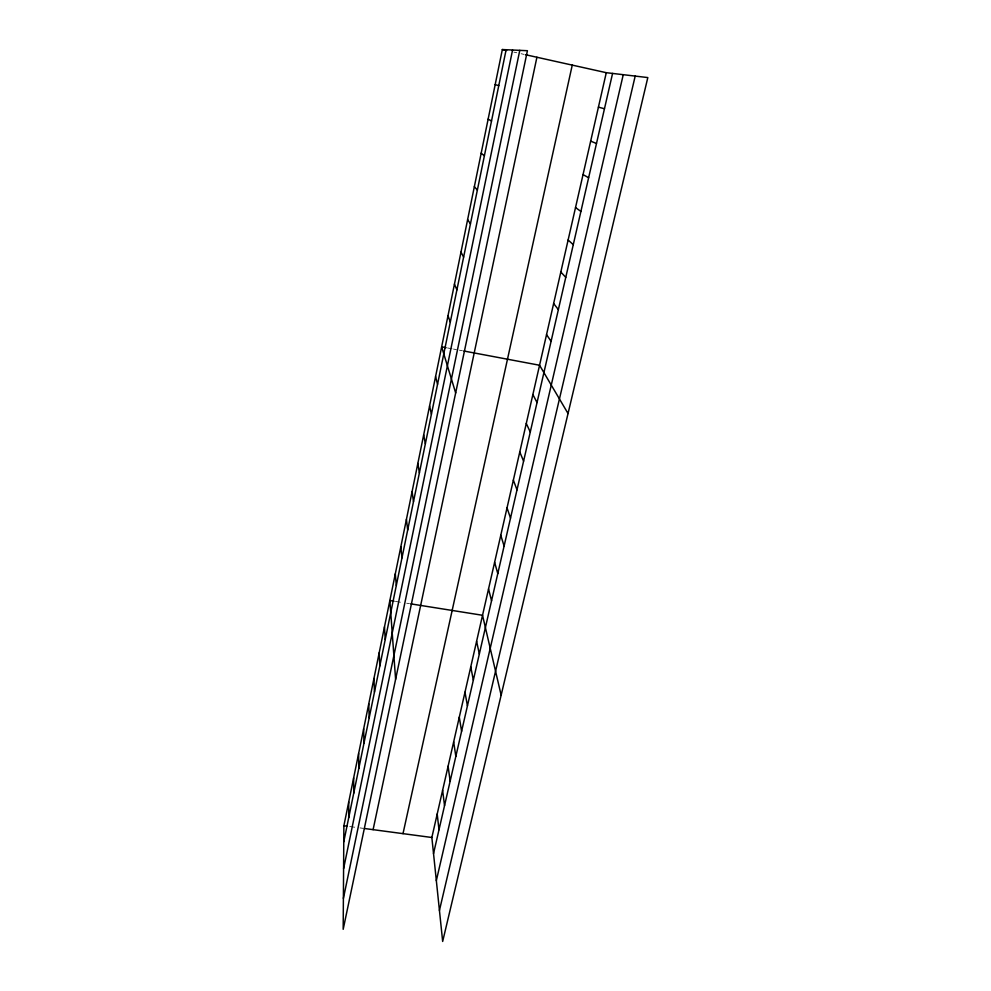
<?xml version="1.0" encoding="UTF-8"?>
<svg xmlns="http://www.w3.org/2000/svg" width="991" height="991" viewBox="0 0 991 991"><rect width="100%" height="100%" fill="white"/><g stroke="black" fill="none" stroke-linecap="round" stroke-linejoin="round"><path stroke-width="0.74" stroke-dasharray="4.96 3.72" d="M349.736 826.544L357.045 827.522M359.968 827.906L362.892 828.303M395.471 601.426L402.482 602.54M406.682 603.209L409.469 603.655M447.585 347.952L452.02 348.782M453.506 349.067L456.467 349.625M459.428 350.182L462.388 350.727M513.883 52.114L516.769 52.758M521.093 53.725L523.966 54.369"/><path stroke-width="1.49" d="M348.721 817.625L348.733 801.992M343.877 825.763L343.183 929.31L527.423 50.714L502.338 49.55L343.877 825.763L346.8 826.147M343.778 841.78L506.128 49.723M343.592 868.686L512.57 50.021M343.394 898.379L519.779 50.355M373.099 829.665L536.911 57.243M403.003 833.654L572.253 65.109M431.853 837.494L606.281 72.69L647.817 77.571L442.667 941.45L431.853 837.494L364.341 828.488M433.525 853.598L612.574 73.421M436.337 880.627L623.252 74.684M439.434 910.432L635.194 76.084M394.059 601.203L389.859 600.534L395.607 679.318M410.869 603.878L482.53 615.275L501.149 695.187M446.099 347.668L441.652 346.838L455.662 392.931M463.862 351.012L539.562 365.245L568.041 413.52M502.338 49.55L506.674 50.516M525.416 54.691L606.281 72.69M598.415 107.164L604.473 108.737M495.178 84.607L498.77 85.647M590.673 141.131L596.483 143.509M488.129 119.143L491.524 121.001M583.042 174.589L588.629 177.736M575.523 207.54L580.899 211.455M481.192 153.147L484.388 155.822M568.128 240.008L573.269 244.653M560.819 272.005L565.762 277.369M474.355 186.642L477.352 190.099M553.635 303.543L558.367 309.588M546.549 334.611L551.083 341.338M467.616 219.63L470.44 223.842M460.988 252.135L463.627 257.09M532.873 394.567L537.035 402.544M526.283 423.467L530.272 432.051M454.448 284.169L456.913 289.83M519.779 451.995L523.595 461.149M513.363 480.127L517.005 489.839M448.006 315.733L450.298 322.087M507.033 507.875L510.514 518.144M500.777 535.264L504.097 546.053M494.62 562.281L497.779 573.591M435.569 376.592L437.551 384.26M488.538 588.951L491.548 600.757M429.586 405.951L431.419 414.226M476.609 641.251L479.322 654.01M470.762 666.881L473.339 680.111M423.677 434.888L425.362 443.757M464.99 692.201L467.43 705.865M417.843 463.441L419.391 472.893M459.291 717.187L461.595 731.296M453.667 741.863L455.835 756.381M412.095 491.61L413.495 501.619M448.105 766.216L450.149 781.156M442.618 790.273L444.538 805.609M406.421 519.383L407.697 529.95M437.204 814.032L438.988 829.752M400.822 546.797L401.962 557.883M395.31 573.851L396.313 585.446M384.483 626.869L385.239 639.468M379.169 652.871L379.813 665.927M373.941 678.525L374.462 692.052M368.763 703.858L369.185 717.831M363.66 728.856L363.97 743.262M358.618 753.544L358.816 768.372M353.651 777.923L353.737 793.159"/></g></svg>
